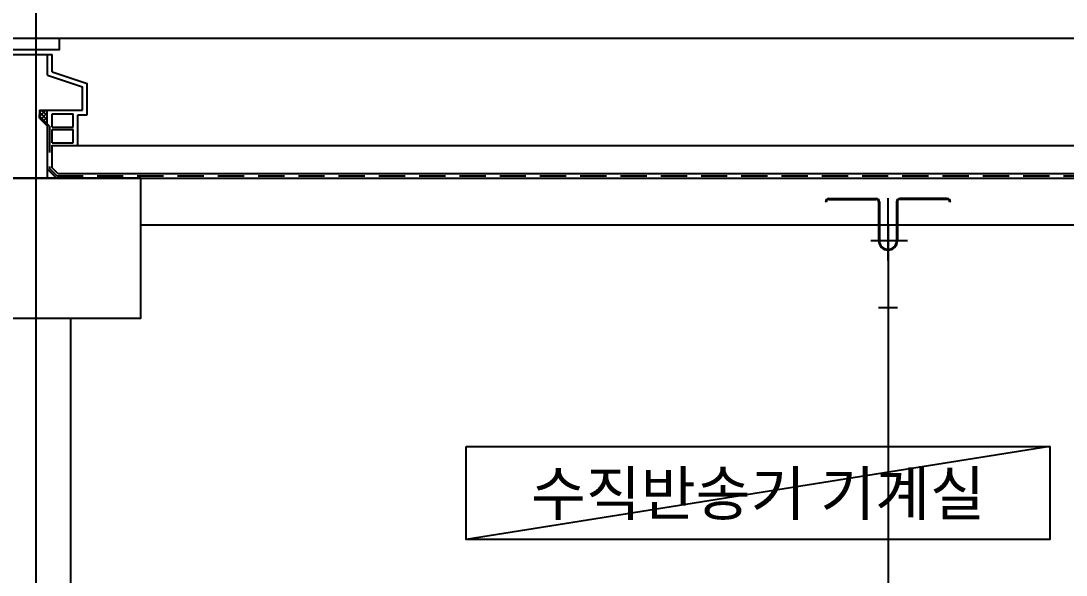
# Model space of a CAD drawing. Header units: millimetres. Extents: x 0 to 356400, y 0 to 68257.
# Drawn here: x 331824 to 336302, y 52838 to 55212 of the extents above; entities that cross this region are included whole.
import ezdxf
from ezdxf.enums import TextEntityAlignment as Align

# ---------------------------------------------------------------- set-up
doc = ezdxf.new("R2010")
doc.units = ezdxf.units.MM
doc.header["$LTSCALE"] = 75
doc.linetypes.add('CEN', pattern=[62, 60, -1, 0, -1])
doc.linetypes.add('HID', pattern=[2.3, 1.5, -0.8])
for name, color, linetype in [('8', 8, 'Continuous'), ('A-ANNO-GRA2', 4, 'Continuous'), ('A-ANNO-TEXT1', 7, 'Continuous'), ('A-CEN', 1, 'CEN'), ('A-FLOR-ROOF-FIN', 6, 'Continuous'), ('A-ST-CONC', 2, 'Continuous'), ('A-WALL-MASN', 3, 'Continuous'), ('AA-FIN2', 6, 'Continuous'), ('BW', 3, 'Continuous'), ('ELC', 9, 'Continuous'), ('ELE8', 8, 'Continuous'), ('FIN', 5, 'Continuous'), ('HH', 9, 'Continuous'), ('HID', 7, 'HID'), ('주단면도-1$0$A-ST-CONC', 2, 'Continuous')]:
    doc.layers.add(name, color=color, linetype=linetype)
doc.layers.add('G(그리드2)', color=235, linetype='Continuous', plot=False)
doc.styles.get("Standard").update_dxf_attribs({"font": 'arial.ttf'})
doc.styles.add('성본리_나눔BO', font='')
doc.styles.get('성본리_나눔BO').set_extended_font_data('NanumGothic', bold=True)

# ---------------------------------------------------------------- blocks, each defined once
blk = doc.blocks.new('G$CFADF2E56')
at = {"layer": '8'}
for p, q in [((903.5, 24647.9, 0), (899.9, 24647.9, 0)), ((914.3, 24662.3, 0), (1116.8, 24662.3, 0)), ((914.3, 24661.1, 0), (1116.8, 24661.1, 0)), ((914.3, 24659.9, 0), (1116.8, 24659.9, 0)), ((914.3, 24658.7, 0), (1116.8, 24658.7, 0)), ((1127.6, 24647.9, 0), (1127.6, 24481.7, 0)), ((1128.8, 24647.9, 0), (1128.8, 24481.7, 0)), ((1130, 24647.9, 0), (1130, 24481.7, 0)), ((1131.2, 24647.9, 0), (1131.2, 24481.7, 0)), ((1167.8, 24396.3, 0), (1167.8, 24664.5, 0)), ((1204.3, 24647.9, 0), (1204.3, 24481.7, 0)), ((1205.5, 24647.9, 0), (1205.5, 24481.7, 0)), ((1206.7, 24647.9, 0), (1206.7, 24481.7, 0)), ((1207.9, 24647.9, 0), (1207.9, 24481.7, 0)), ((1421.4, 24662.3, 0), (1218.7, 24662.3, 0)), ((1421.4, 24661.1, 0), (1218.7, 24661.1, 0)), ((1421.4, 24659.9, 0), (1218.7, 24659.9, 0)), ((1421.4, 24658.7, 0), (1218.7, 24658.7, 0)), ((1435.8, 24647.9, 0), (1432.2, 24647.9, 0)), ((1167.8, 24550, 0), (1167.8, 650, 0)), ((1250.8, 24481.7, 0), (1094.5, 24481.7, 0)), ((1207.9, 24194.6, 0), (1127.8, 24194.6, 0)), ((1207.9, 24194.6, 0), (1127.8, 24194.6, 0))]:
    blk.add_line(p, q, dxfattribs=at)
for centre, radius, start, end in [((914.3, 24647.9, 0), 14.4, 90, 180), ((914.3, 24647.9, 0), 13.2, 90, 180), ((914.3, 24647.9, 0), 12, 90, 180), ((914.3, 24647.9, 0), 10.8, 90, 180), ((1116.8, 24647.9, 0), 14.4, 0, 90), ((1116.8, 24647.9, 0), 13.2, 0, 90), ((1116.8, 24647.9, 0), 12, 0, 90), ((1116.8, 24647.9, 0), 10.8, 0, 90), ((1218.7, 24647.9, 0), 14.4, 90, 180), ((1218.7, 24647.9, 0), 13.2, 90, 180), ((1218.7, 24647.9, 0), 12, 90, 180), ((1218.7, 24647.9, 0), 10.8, 90, 180), ((1421.4, 24647.9, 0), 14.4, 0, 90), ((1421.4, 24647.9, 0), 13.2, 0, 90), ((1421.4, 24647.9, 0), 12, 0, 90), ((1421.4, 24647.9, 0), 10.8, 0, 90), ((1167.8, 24481.7, 0), 40.3, 180, 0), ((1167.8, 24481.7, 0), 39.1, 180, 0), ((1167.8, 24481.7, 0), 37.9, 180, 0), ((1167.8, 24481.7, 0), 36.7, 180, 0)]:
    blk.add_arc(centre, radius, start, end, dxfattribs=at)
at = {"layer": '8', "text_generation_flag": 4, "flags": 1}
for tag, p, rotation in [('MATERIAL', (1084.5, 20321), 180), ('REMARK', (1084.5, 20317), 180), ('WEIGHT', (1084.5, 20320), 180), ('ENAME', (1084.5, 20323), 180), ('MAKER', (1084.5, 20318), 180), ('USER4', (1084.5, 20313), 180), ('PRICE', (1084.5, 20319), 180), ('USER1', (1084.5, 20316), 180), ('USER2', (1084.5, 20315), 180), ('USER3', (1084.5, 20314), 180), ('USER5', (1084.5, 20312), 180), ('NAME', (1084.5, 20324), 180), ('SPEC', (1084.5, 20322), 180), ('QTY', (1084.5, 20311), 180), ('MATERIAL', (504.8, 20246), 180), ('REMARK', (504.8, 20242), 180), ('WEIGHT', (504.8, 20245), 180), ('ENAME', (504.8, 20248), 180), ('MAKER', (504.8, 20243), 180), ('USER1', (504.8, 20241), 180), ('USER2', (504.8, 20240), 180), ('NAME', (504.8, 20249), 180), ('PRICE', (504.8, 20244), 180), ('SPEC', (504.8, 20247), 180), ('NAME', (525.5, 20272), 270), ('ENAME', (526.5, 20272), 270), ('SPEC', (527.5, 20272), 270), ('MATERIAL', (528.5, 20272), 270), ('WEIGHT', (529.5, 20272), 270), ('PRICE', (530.5, 20272), 270), ('MAKER', (531.5, 20272), 270), ('REMARK', (532.5, 20272), 270), ('USER1', (533.5, 20272), 270), ('USER2', (534.5, 20272), 270), ('USER3', (535.5, 20272), 270), ('USER4', (536.5, 20272), 270), ('USER5', (537.5, 20272), 270), ('QTY', (538.5, 20272), 270), ('USER3', (504.8, 20239), 180), ('USER4', (504.8, 20238), 180), ('USER5', (504.8, 20237), 180), ('QTY', (504.8, 20236), 180), ('MATERIAL', (1084.5, 19421), 180), ('REMARK', (1084.5, 19417), 180), ('WEIGHT', (1084.5, 19420), 180), ('ENAME', (1084.5, 19423), 180), ('MAKER', (1084.5, 19418), 180), ('USER4', (1084.5, 19413), 180), ('PRICE', (1084.5, 19419), 180), ('USER1', (1084.5, 19416), 180), ('USER2', (1084.5, 19415), 180), ('USER3', (1084.5, 19414), 180), ('USER5', (1084.5, 19412), 180), ('NAME', (1084.5, 19424), 180), ('SPEC', (1084.5, 19422), 180), ('QTY', (1084.5, 19411), 180), ('MATERIAL', (504.8, 19346), 180), ('WEIGHT', (504.8, 19345), 180), ('ENAME', (504.8, 19348), 180), ('NAME', (504.8, 19349), 180), ('SPEC', (504.8, 19347), 180), ('NAME', (525.5, 19372), 270), ('ENAME', (526.5, 19372), 270), ('SPEC', (527.5, 19372), 270), ('MATERIAL', (528.5, 19372), 270), ('WEIGHT', (529.5, 19372), 270), ('PRICE', (530.5, 19372), 270), ('MAKER', (531.5, 19372), 270), ('REMARK', (532.5, 19372), 270), ('USER1', (533.5, 19372), 270), ('USER2', (534.5, 19372), 270), ('USER3', (535.5, 19372), 270), ('USER4', (536.5, 19372), 270), ('USER5', (537.5, 19372), 270), ('QTY', (538.5, 19372), 270), ('REMARK', (504.8, 19342), 180), ('MAKER', (504.8, 19343), 180), ('USER1', (504.8, 19341), 180), ('USER2', (504.8, 19340), 180), ('USER3', (504.8, 19339), 180), ('USER4', (504.8, 19338), 180), ('USER5', (504.8, 19337), 180), ('PRICE', (504.8, 19344), 180), ('QTY', (504.8, 19336), 180), ('MATERIAL', (1084.5, 18521), 180), ('REMARK', (1084.5, 18517), 180), ('WEIGHT', (1084.5, 18520), 180), ('ENAME', (1084.5, 18523), 180), ('MAKER', (1084.5, 18518), 180), ('USER4', (1084.5, 18513), 180), ('PRICE', (1084.5, 18519), 180), ('USER1', (1084.5, 18516), 180), ('USER2', (1084.5, 18515), 180), ('USER3', (1084.5, 18514), 180), ('USER5', (1084.5, 18512), 180), ('NAME', (1084.5, 18524), 180), ('SPEC', (1084.5, 18522), 180), ('QTY', (1084.5, 18511), 180), ('NAME', (504.8, 18449), 180), ('NAME', (525.5, 18472), 270), ('ENAME', (526.5, 18472), 270), ('SPEC', (527.5, 18472), 270), ('MATERIAL', (528.5, 18472), 270), ('WEIGHT', (529.5, 18472), 270), ('PRICE', (530.5, 18472), 270), ('MAKER', (531.5, 18472), 270), ('REMARK', (532.5, 18472), 270), ('USER1', (533.5, 18472), 270), ('USER2', (534.5, 18472), 270), ('USER3', (535.5, 18472), 270), ('USER4', (536.5, 18472), 270), ('USER5', (537.5, 18472), 270), ('QTY', (538.5, 18472), 270), ('MATERIAL', (504.8, 18446), 180), ('REMARK', (504.8, 18442), 180), ('WEIGHT', (504.8, 18445), 180), ('ENAME', (504.8, 18448), 180), ('MAKER', (504.8, 18443), 180), ('USER1', (504.8, 18441), 180), ('USER2', (504.8, 18440), 180), ('USER3', (504.8, 18439), 180), ('USER4', (504.8, 18438), 180), ('USER5', (504.8, 18437), 180), ('PRICE', (504.8, 18444), 180), ('SPEC', (504.8, 18447), 180), ('QTY', (504.8, 18436), 180), ('MATERIAL', (1084.5, 17621), 180), ('REMARK', (1084.5, 17617), 180), ('WEIGHT', (1084.5, 17620), 180), ('ENAME', (1084.5, 17623), 180), ('MAKER', (1084.5, 17618), 180), ('USER4', (1084.5, 17613), 180), ('PRICE', (1084.5, 17619), 180), ('USER1', (1084.5, 17616), 180), ('USER2', (1084.5, 17615), 180), ('USER3', (1084.5, 17614), 180), ('USER5', (1084.5, 17612), 180), ('NAME', (1084.5, 17624), 180), ('SPEC', (1084.5, 17622), 180), ('QTY', (1084.5, 17611), 180), ('NAME', (525.5, 17572), 270), ('ENAME', (526.5, 17572), 270), ('SPEC', (527.5, 17572), 270), ('MATERIAL', (528.5, 17572), 270), ('WEIGHT', (529.5, 17572), 270), ('PRICE', (530.5, 17572), 270), ('MAKER', (531.5, 17572), 270), ('REMARK', (532.5, 17572), 270), ('USER1', (533.5, 17572), 270), ('USER2', (534.5, 17572), 270), ('USER3', (535.5, 17572), 270), ('USER4', (536.5, 17572), 270), ('USER5', (537.5, 17572), 270), ('QTY', (538.5, 17572), 270), ('MATERIAL', (504.8, 17546), 180), ('REMARK', (504.8, 17542), 180), ('WEIGHT', (504.8, 17545), 180), ('ENAME', (504.8, 17548), 180), ('MAKER', (504.8, 17543), 180), ('USER1', (504.8, 17541), 180), ('USER2', (504.8, 17540), 180), ('USER3', (504.8, 17539), 180), ('USER4', (504.8, 17538), 180), ('USER5', (504.8, 17537), 180), ('NAME', (504.8, 17549), 180), ('PRICE', (504.8, 17544), 180), ('SPEC', (504.8, 17547), 180), ('QTY', (504.8, 17536), 180), ('MATERIAL', (1084.5, 16721), 180), ('REMARK', (1084.5, 16717), 180), ('WEIGHT', (1084.5, 16720), 180), ('ENAME', (1084.5, 16723), 180), ('MAKER', (1084.5, 16718), 180), ('USER4', (1084.5, 16713), 180), ('PRICE', (1084.5, 16719), 180), ('USER1', (1084.5, 16716), 180), ('USER2', (1084.5, 16715), 180), ('USER3', (1084.5, 16714), 180), ('USER5', (1084.5, 16712), 180), ('NAME', (1084.5, 16724), 180), ('SPEC', (1084.5, 16722), 180), ('QTY', (1084.5, 16711), 180), ('NAME', (525.5, 16672), 270), ('ENAME', (526.5, 16672), 270), ('SPEC', (527.5, 16672), 270), ('MATERIAL', (528.5, 16672), 270), ('WEIGHT', (529.5, 16672), 270), ('PRICE', (530.5, 16672), 270), ('MAKER', (531.5, 16672), 270), ('REMARK', (532.5, 16672), 270), ('USER1', (533.5, 16672), 270), ('USER2', (534.5, 16672), 270), ('USER3', (535.5, 16672), 270), ('USER4', (536.5, 16672), 270), ('USER5', (537.5, 16672), 270), ('QTY', (538.5, 16672), 270), ('MATERIAL', (504.8, 16646), 180), ('REMARK', (504.8, 16642), 180), ('WEIGHT', (504.8, 16645), 180), ('ENAME', (504.8, 16648), 180), ('MAKER', (504.8, 16643), 180), ('USER1', (504.8, 16641), 180), ('USER2', (504.8, 16640), 180), ('USER3', (504.8, 16639), 180), ('USER4', (504.8, 16638), 180), ('USER5', (504.8, 16637), 180), ('NAME', (504.8, 16649), 180), ('PRICE', (504.8, 16644), 180), ('SPEC', (504.8, 16647), 180), ('QTY', (504.8, 16636), 180), ('MATERIAL', (1084.5, 15821), 180), ('REMARK', (1084.5, 15817), 180), ('WEIGHT', (1084.5, 15820), 180), ('ENAME', (1084.5, 15823), 180), ('MAKER', (1084.5, 15818), 180), ('USER4', (1084.5, 15813), 180), ('PRICE', (1084.5, 15819), 180), ('USER1', (1084.5, 15816), 180), ('USER2', (1084.5, 15815), 180), ('USER3', (1084.5, 15814), 180), ('USER5', (1084.5, 15812), 180), ('NAME', (1084.5, 15824), 180), ('SPEC', (1084.5, 15822), 180), ('QTY', (1084.5, 15811), 180), ('NAME', (525.5, 15772), 270), ('ENAME', (526.5, 15772), 270), ('SPEC', (527.5, 15772), 270), ('MATERIAL', (528.5, 15772), 270), ('WEIGHT', (529.5, 15772), 270), ('PRICE', (530.5, 15772), 270), ('MAKER', (531.5, 15772), 270), ('REMARK', (532.5, 15772), 270), ('USER1', (533.5, 15772), 270), ('USER2', (534.5, 15772), 270), ('USER3', (535.5, 15772), 270), ('USER4', (536.5, 15772), 270), ('USER5', (537.5, 15772), 270), ('QTY', (538.5, 15772), 270), ('MATERIAL', (504.8, 15746), 180), ('REMARK', (504.8, 15742), 180), ('WEIGHT', (504.8, 15745), 180), ('ENAME', (504.8, 15748), 180), ('MAKER', (504.8, 15743), 180), ('USER1', (504.8, 15741), 180), ('USER2', (504.8, 15740), 180), ('USER3', (504.8, 15739), 180), ('USER4', (504.8, 15738), 180), ('USER5', (504.8, 15737), 180), ('NAME', (504.8, 15749), 180), ('PRICE', (504.8, 15744), 180), ('SPEC', (504.8, 15747), 180), ('QTY', (504.8, 15736), 180), ('MATERIAL', (1084.5, 14921), 180), ('REMARK', (1084.5, 14917), 180), ('WEIGHT', (1084.5, 14920), 180), ('ENAME', (1084.5, 14923), 180), ('MAKER', (1084.5, 14918), 180), ('USER4', (1084.5, 14913), 180), ('PRICE', (1084.5, 14919), 180), ('USER1', (1084.5, 14916), 180), ('USER2', (1084.5, 14915), 180), ('USER3', (1084.5, 14914), 180), ('USER5', (1084.5, 14912), 180), ('NAME', (1084.5, 14924), 180), ('SPEC', (1084.5, 14922), 180), ('NAME', (525.5, 14872), 270), ('ENAME', (526.5, 14872), 270), ('SPEC', (527.5, 14872), 270), ('MATERIAL', (528.5, 14872), 270), ('WEIGHT', (529.5, 14872), 270), ('PRICE', (530.5, 14872), 270), ('MAKER', (531.5, 14872), 270), ('REMARK', (532.5, 14872), 270), ('USER1', (533.5, 14872), 270), ('USER2', (534.5, 14872), 270), ('USER3', (535.5, 14872), 270), ('USER4', (536.5, 14872), 270), ('USER5', (537.5, 14872), 270), ('QTY', (538.5, 14872), 270), ('QTY', (1084.5, 14911), 180), ('MATERIAL', (504.8, 14846), 180), ('REMARK', (504.8, 14842), 180), ('WEIGHT', (504.8, 14845), 180), ('ENAME', (504.8, 14848), 180), ('MAKER', (504.8, 14843), 180), ('USER1', (504.8, 14841), 180), ('USER2', (504.8, 14840), 180), ('USER3', (504.8, 14839), 180), ('USER4', (504.8, 14838), 180), ('USER5', (504.8, 14837), 180), ('NAME', (504.8, 14849), 180), ('PRICE', (504.8, 14844), 180), ('SPEC', (504.8, 14847), 180), ('QTY', (504.8, 14836), 180), ('MATERIAL', (1084.5, 14021), 180), ('REMARK', (1084.5, 14017), 180), ('WEIGHT', (1084.5, 14020), 180), ('ENAME', (1084.5, 14023), 180), ('MAKER', (1084.5, 14018), 180), ('PRICE', (1084.5, 14019), 180), ('USER1', (1084.5, 14016), 180), ('NAME', (1084.5, 14024), 180), ('SPEC', (1084.5, 14022), 180), ('NAME', (525.5, 13972), 270), ('ENAME', (526.5, 13972), 270), ('SPEC', (527.5, 13972), 270), ('MATERIAL', (528.5, 13972), 270), ('WEIGHT', (529.5, 13972), 270), ('PRICE', (530.5, 13972), 270), ('MAKER', (531.5, 13972), 270), ('REMARK', (532.5, 13972), 270), ('USER1', (533.5, 13972), 270), ('USER2', (534.5, 13972), 270), ('USER3', (535.5, 13972), 270), ('USER4', (536.5, 13972), 270), ('USER5', (537.5, 13972), 270), ('QTY', (538.5, 13972), 270), ('USER4', (1084.5, 14013), 180), ('USER2', (1084.5, 14015), 180), ('USER3', (1084.5, 14014), 180), ('USER5', (1084.5, 14012), 180), ('QTY', (1084.5, 14011), 180), ('MATERIAL', (504.8, 13946), 180), ('REMARK', (504.8, 13942), 180), ('WEIGHT', (504.8, 13945), 180), ('ENAME', (504.8, 13948), 180), ('MAKER', (504.8, 13943), 180), ('USER1', (504.8, 13941), 180), ('USER2', (504.8, 13940), 180), ('USER3', (504.8, 13939), 180), ('USER4', (504.8, 13938), 180), ('USER5', (504.8, 13937), 180), ('NAME', (504.8, 13949), 180), ('PRICE', (504.8, 13944), 180), ('SPEC', (504.8, 13947), 180), ('QTY', (504.8, 13936), 180), ('MATERIAL', (1084.5, 12321), 180), ('REMARK', (1084.5, 12317), 180), ('WEIGHT', (1084.5, 12320), 180), ('ENAME', (1084.5, 12323), 180), ('MAKER', (1084.5, 12318), 180), ('PRICE', (1084.5, 12319), 180), ('USER1', (1084.5, 12316), 180), ('USER2', (1084.5, 12315), 180), ('USER3', (1084.5, 12314), 180), ('NAME', (1084.5, 12324), 180), ('SPEC', (1084.5, 12322), 180), ('NAME', (525.5, 12272), 270), ('ENAME', (526.5, 12272), 270), ('SPEC', (527.5, 12272), 270), ('MATERIAL', (528.5, 12272), 270), ('WEIGHT', (529.5, 12272), 270), ('PRICE', (530.5, 12272), 270), ('MAKER', (531.5, 12272), 270), ('REMARK', (532.5, 12272), 270), ('USER1', (533.5, 12272), 270), ('USER2', (534.5, 12272), 270), ('USER3', (535.5, 12272), 270), ('USER4', (536.5, 12272), 270), ('USER5', (537.5, 12272), 270), ('QTY', (538.5, 12272), 270), ('USER4', (1084.5, 12313), 180), ('USER5', (1084.5, 12312), 180), ('QTY', (1084.5, 12311), 180), ('MATERIAL', (504.8, 12246), 180), ('REMARK', (504.8, 12242), 180), ('WEIGHT', (504.8, 12245), 180), ('ENAME', (504.8, 12248), 180), ('MAKER', (504.8, 12243), 180), ('USER1', (504.8, 12241), 180), ('USER2', (504.8, 12240), 180), ('USER3', (504.8, 12239), 180), ('USER4', (504.8, 12238), 180), ('USER5', (504.8, 12237), 180), ('NAME', (504.8, 12249), 180), ('PRICE', (504.8, 12244), 180), ('SPEC', (504.8, 12247), 180), ('QTY', (504.8, 12236), 180), ('MATERIAL', (1084.5, 10621), 180), ('REMARK', (1084.5, 10617), 180), ('WEIGHT', (1084.5, 10620), 180), ('ENAME', (1084.5, 10623), 180), ('MAKER', (1084.5, 10618), 180), ('USER4', (1084.5, 10613), 180), ('PRICE', (1084.5, 10619), 180), ('USER1', (1084.5, 10616), 180), ('USER2', (1084.5, 10615), 180), ('USER3', (1084.5, 10614), 180), ('NAME', (1084.5, 10624), 180), ('SPEC', (1084.5, 10622), 180), ('NAME', (525.5, 10572), 270), ('ENAME', (526.5, 10572), 270), ('SPEC', (527.5, 10572), 270), ('MATERIAL', (528.5, 10572), 270), ('WEIGHT', (529.5, 10572), 270), ('PRICE', (530.5, 10572), 270), ('MAKER', (531.5, 10572), 270), ('REMARK', (532.5, 10572), 270), ('USER1', (533.5, 10572), 270), ('USER2', (534.5, 10572), 270), ('USER3', (535.5, 10572), 270), ('USER4', (536.5, 10572), 270), ('USER5', (537.5, 10572), 270), ('QTY', (538.5, 10572), 270), ('USER5', (1084.5, 10612), 180), ('QTY', (1084.5, 10611), 180), ('MATERIAL', (504.8, 10546), 180), ('REMARK', (504.8, 10542), 180), ('WEIGHT', (504.8, 10545), 180), ('ENAME', (504.8, 10548), 180), ('MAKER', (504.8, 10543), 180), ('USER1', (504.8, 10541), 180), ('USER2', (504.8, 10540), 180), ('USER3', (504.8, 10539), 180), ('USER4', (504.8, 10538), 180), ('USER5', (504.8, 10537), 180), ('NAME', (504.8, 10549), 180), ('PRICE', (504.8, 10544), 180), ('SPEC', (504.8, 10547), 180), ('QTY', (504.8, 10536), 180), ('MATERIAL', (1084.5, 8921), 180), ('REMARK', (1084.5, 8917), 180), ('WEIGHT', (1084.5, 8920), 180), ('ENAME', (1084.5, 8923), 180), ('MAKER', (1084.5, 8918), 180), ('USER4', (1084.5, 8913), 180), ('PRICE', (1084.5, 8919), 180), ('USER1', (1084.5, 8916), 180), ('USER2', (1084.5, 8915), 180), ('USER3', (1084.5, 8914), 180), ('USER5', (1084.5, 8912), 180), ('NAME', (1084.5, 8924), 180), ('SPEC', (1084.5, 8922), 180), ('QTY', (1084.5, 8911), 180), ('NAME', (525.5, 8872), 270), ('ENAME', (526.5, 8872), 270), ('SPEC', (527.5, 8872), 270), ('MATERIAL', (528.5, 8872), 270), ('WEIGHT', (529.5, 8872), 270), ('PRICE', (530.5, 8872), 270), ('MAKER', (531.5, 8872), 270), ('REMARK', (532.5, 8872), 270), ('USER1', (533.5, 8872), 270), ('USER2', (534.5, 8872), 270), ('USER3', (535.5, 8872), 270), ('USER4', (536.5, 8872), 270), ('USER5', (537.5, 8872), 270), ('QTY', (538.5, 8872), 270), ('MATERIAL', (504.8, 8846), 180), ('REMARK', (504.8, 8842), 180), ('WEIGHT', (504.8, 8845), 180), ('ENAME', (504.8, 8848), 180), ('MAKER', (504.8, 8843), 180), ('USER1', (504.8, 8841), 180), ('USER2', (504.8, 8840), 180), ('USER3', (504.8, 8839), 180), ('USER4', (504.8, 8838), 180), ('USER5', (504.8, 8837), 180), ('NAME', (504.8, 8849), 180), ('PRICE', (504.8, 8844), 180), ('SPEC', (504.8, 8847), 180), ('QTY', (504.8, 8836), 180), ('MATERIAL', (1084.5, 7221), 180), ('REMARK', (1084.5, 7217), 180), ('WEIGHT', (1084.5, 7220), 180), ('ENAME', (1084.5, 7223), 180), ('MAKER', (1084.5, 7218), 180), ('USER4', (1084.5, 7213), 180), ('PRICE', (1084.5, 7219), 180), ('USER1', (1084.5, 7216), 180), ('USER2', (1084.5, 7215), 180), ('USER3', (1084.5, 7214), 180), ('USER5', (1084.5, 7212), 180), ('NAME', (1084.5, 7224), 180), ('SPEC', (1084.5, 7222), 180), ('QTY', (1084.5, 7211), 180), ('NAME', (525.5, 7172), 270), ('ENAME', (526.5, 7172), 270), ('SPEC', (527.5, 7172), 270), ('MATERIAL', (528.5, 7172), 270), ('WEIGHT', (529.5, 7172), 270), ('PRICE', (530.5, 7172), 270), ('MAKER', (531.5, 7172), 270), ('REMARK', (532.5, 7172), 270), ('USER1', (533.5, 7172), 270), ('USER2', (534.5, 7172), 270), ('USER3', (535.5, 7172), 270), ('USER4', (536.5, 7172), 270), ('USER5', (537.5, 7172), 270), ('QTY', (538.5, 7172), 270), ('MATERIAL', (504.8, 7146), 180), ('REMARK', (504.8, 7142), 180), ('WEIGHT', (504.8, 7145), 180), ('ENAME', (504.8, 7148), 180), ('MAKER', (504.8, 7143), 180), ('USER1', (504.8, 7141), 180), ('USER2', (504.8, 7140), 180), ('USER3', (504.8, 7139), 180), ('USER4', (504.8, 7138), 180), ('USER5', (504.8, 7137), 180), ('NAME', (504.8, 7149), 180), ('PRICE', (504.8, 7144), 180), ('SPEC', (504.8, 7147), 180), ('QTY', (504.8, 7136), 180), ('MATERIAL', (1084.5, 5521), 180), ('REMARK', (1084.5, 5517), 180), ('WEIGHT', (1084.5, 5520), 180), ('ENAME', (1084.5, 5523), 180), ('MAKER', (1084.5, 5518), 180), ('USER4', (1084.5, 5513), 180), ('PRICE', (1084.5, 5519), 180), ('USER1', (1084.5, 5516), 180), ('USER2', (1084.5, 5515), 180), ('USER3', (1084.5, 5514), 180), ('USER5', (1084.5, 5512), 180), ('NAME', (1084.5, 5524), 180), ('SPEC', (1084.5, 5522), 180), ('QTY', (1084.5, 5511), 180), ('NAME', (525.5, 5472), 270), ('ENAME', (526.5, 5472), 270), ('SPEC', (527.5, 5472), 270), ('MATERIAL', (528.5, 5472), 270), ('WEIGHT', (529.5, 5472), 270), ('PRICE', (530.5, 5472), 270), ('MAKER', (531.5, 5472), 270), ('REMARK', (532.5, 5472), 270), ('USER1', (533.5, 5472), 270), ('USER2', (534.5, 5472), 270), ('USER3', (535.5, 5472), 270), ('USER4', (536.5, 5472), 270), ('USER5', (537.5, 5472), 270), ('QTY', (538.5, 5472), 270), ('MATERIAL', (504.8, 5446), 180), ('REMARK', (504.8, 5442), 180), ('WEIGHT', (504.8, 5445), 180), ('ENAME', (504.8, 5448), 180), ('MAKER', (504.8, 5443), 180), ('USER1', (504.8, 5441), 180), ('USER2', (504.8, 5440), 180), ('USER3', (504.8, 5439), 180), ('USER4', (504.8, 5438), 180), ('USER5', (504.8, 5437), 180), ('NAME', (504.8, 5449), 180), ('PRICE', (504.8, 5444), 180), ('SPEC', (504.8, 5447), 180), ('QTY', (504.8, 5436), 180), ('MATERIAL', (1084.5, 3821), 180), ('REMARK', (1084.5, 3817), 180), ('WEIGHT', (1084.5, 3820), 180), ('ENAME', (1084.5, 3823), 180), ('MAKER', (1084.5, 3818), 180), ('USER4', (1084.5, 3813), 180), ('PRICE', (1084.5, 3819), 180), ('USER1', (1084.5, 3816), 180), ('USER2', (1084.5, 3815), 180), ('USER3', (1084.5, 3814), 180), ('USER5', (1084.5, 3812), 180), ('NAME', (1084.5, 3824), 180), ('SPEC', (1084.5, 3822), 180), ('QTY', (1084.5, 3811), 180), ('NAME', (525.5, 3772), 270), ('ENAME', (526.5, 3772), 270), ('SPEC', (527.5, 3772), 270), ('MATERIAL', (528.5, 3772), 270), ('WEIGHT', (529.5, 3772), 270), ('PRICE', (530.5, 3772), 270), ('MAKER', (531.5, 3772), 270), ('REMARK', (532.5, 3772), 270), ('USER1', (533.5, 3772), 270), ('USER2', (534.5, 3772), 270), ('USER3', (535.5, 3772), 270), ('USER4', (536.5, 3772), 270), ('USER5', (537.5, 3772), 270), ('QTY', (538.5, 3772), 270), ('MATERIAL', (504.8, 3746), 180), ('REMARK', (504.8, 3742), 180), ('WEIGHT', (504.8, 3745), 180), ('ENAME', (504.8, 3748), 180), ('MAKER', (504.8, 3743), 180), ('USER1', (504.8, 3741), 180), ('USER2', (504.8, 3740), 180), ('USER3', (504.8, 3739), 180), ('USER4', (504.8, 3738), 180), ('USER5', (504.8, 3737), 180), ('NAME', (504.8, 3749), 180), ('PRICE', (504.8, 3744), 180), ('SPEC', (504.8, 3747), 180), ('QTY', (504.8, 3736), 180), ('MATERIAL', (1084.5, 2121), 180), ('REMARK', (1084.5, 2117), 180), ('WEIGHT', (1084.5, 2120), 180), ('ENAME', (1084.5, 2123), 180), ('MAKER', (1084.5, 2118), 180), ('USER4', (1084.5, 2113), 180), ('PRICE', (1084.5, 2119), 180), ('USER1', (1084.5, 2116), 180), ('USER2', (1084.5, 2115), 180), ('USER3', (1084.5, 2114), 180), ('USER5', (1084.5, 2112), 180), ('NAME', (1084.5, 2124), 180), ('SPEC', (1084.5, 2122), 180), ('QTY', (1084.5, 2111), 180), ('NAME', (525.5, 2072), 270), ('ENAME', (526.5, 2072), 270), ('SPEC', (527.5, 2072), 270), ('MATERIAL', (528.5, 2072), 270), ('WEIGHT', (529.5, 2072), 270), ('PRICE', (530.5, 2072), 270), ('MAKER', (531.5, 2072), 270), ('REMARK', (532.5, 2072), 270), ('USER1', (533.5, 2072), 270), ('USER2', (534.5, 2072), 270), ('USER3', (535.5, 2072), 270), ('USER4', (536.5, 2072), 270), ('USER5', (537.5, 2072), 270), ('QTY', (538.5, 2072), 270), ('MATERIAL', (504.8, 2046), 180), ('REMARK', (504.8, 2042), 180), ('WEIGHT', (504.8, 2045), 180), ('ENAME', (504.8, 2048), 180), ('MAKER', (504.8, 2043), 180), ('USER1', (504.8, 2041), 180), ('USER2', (504.8, 2040), 180), ('USER3', (504.8, 2039), 180), ('USER4', (504.8, 2038), 180), ('USER5', (504.8, 2037), 180), ('NAME', (504.8, 2049), 180), ('PRICE', (504.8, 2044), 180), ('SPEC', (504.8, 2047), 180), ('QTY', (504.8, 2036), 180), ('MATERIAL', (1084.5, 421), 180), ('REMARK', (1084.5, 417), 180), ('WEIGHT', (1084.5, 420), 180), ('ENAME', (1084.5, 423), 180), ('MAKER', (1084.5, 418), 180), ('USER4', (1084.5, 413), 180), ('PRICE', (1084.5, 419), 180), ('USER1', (1084.5, 416), 180), ('USER2', (1084.5, 415), 180), ('USER3', (1084.5, 414), 180), ('USER5', (1084.5, 412), 180), ('NAME', (1084.5, 424), 180), ('SPEC', (1084.5, 422), 180), ('QTY', (1084.5, 411), 180), ('NAME', (525.5, 372), 270), ('ENAME', (526.5, 372), 270), ('SPEC', (527.5, 372), 270), ('MATERIAL', (528.5, 372), 270), ('WEIGHT', (529.5, 372), 270), ('PRICE', (530.5, 372), 270), ('MAKER', (531.5, 372), 270), ('REMARK', (532.5, 372), 270), ('USER1', (533.5, 372), 270), ('USER2', (534.5, 372), 270), ('USER3', (535.5, 372), 270), ('USER4', (536.5, 372), 270), ('USER5', (537.5, 372), 270), ('QTY', (538.5, 372), 270), ('MATERIAL', (504.8, 346), 180), ('REMARK', (504.8, 342), 180), ('WEIGHT', (504.8, 345), 180), ('ENAME', (504.8, 348), 180), ('MAKER', (504.8, 343), 180), ('USER1', (504.8, 341), 180), ('USER2', (504.8, 340), 180), ('USER3', (504.8, 339), 180), ('USER4', (504.8, 338), 180), ('USER5', (504.8, 337), 180), ('NAME', (504.8, 349), 180), ('PRICE', (504.8, 344), 180), ('SPEC', (504.8, 347), 180), ('QTY', (504.8, 336), 180)]:
    blk.add_attdef(tag, p, '', height=0.25, rotation=rotation, dxfattribs=at)
at = {"layer": '8', "flags": 1}
for tag, p in [('WEIGHT', (1830.8, 20245)), ('NAME', (1830.8, 20249)), ('ENAME', (1830.8, 20248)), ('SPEC', (1830.8, 20247)), ('MATERIAL', (1830.8, 20246)), ('PRICE', (1830.8, 20244)), ('MAKER', (1830.8, 20243)), ('REMARK', (1830.8, 20242)), ('USER1', (1830.8, 20241)), ('USER2', (1830.8, 20240)), ('USER3', (1830.8, 20239)), ('USER4', (1830.8, 20238)), ('USER5', (1830.8, 20237)), ('QTY', (1830.8, 20236)), ('WEIGHT', (1830.8, 19345)), ('NAME', (1830.8, 19349)), ('ENAME', (1830.8, 19348)), ('SPEC', (1830.8, 19347)), ('MATERIAL', (1830.8, 19346)), ('PRICE', (1830.8, 19344)), ('MAKER', (1830.8, 19343)), ('REMARK', (1830.8, 19342)), ('USER1', (1830.8, 19341)), ('USER2', (1830.8, 19340)), ('USER3', (1830.8, 19339)), ('USER4', (1830.8, 19338)), ('USER5', (1830.8, 19337)), ('QTY', (1830.8, 19336)), ('NAME', (1830.8, 18449)), ('WEIGHT', (1830.8, 18445)), ('ENAME', (1830.8, 18448)), ('SPEC', (1830.8, 18447)), ('MATERIAL', (1830.8, 18446)), ('PRICE', (1830.8, 18444)), ('MAKER', (1830.8, 18443)), ('REMARK', (1830.8, 18442)), ('USER1', (1830.8, 18441)), ('USER2', (1830.8, 18440)), ('USER3', (1830.8, 18439)), ('USER4', (1830.8, 18438)), ('USER5', (1830.8, 18437)), ('QTY', (1830.8, 18436)), ('WEIGHT', (1830.8, 17545)), ('NAME', (1830.8, 17549)), ('ENAME', (1830.8, 17548)), ('SPEC', (1830.8, 17547)), ('MATERIAL', (1830.8, 17546)), ('PRICE', (1830.8, 17544)), ('MAKER', (1830.8, 17543)), ('REMARK', (1830.8, 17542)), ('USER1', (1830.8, 17541)), ('USER2', (1830.8, 17540)), ('USER3', (1830.8, 17539)), ('USER4', (1830.8, 17538)), ('USER5', (1830.8, 17537)), ('QTY', (1830.8, 17536)), ('WEIGHT', (1830.8, 16645)), ('NAME', (1830.8, 16649)), ('ENAME', (1830.8, 16648)), ('SPEC', (1830.8, 16647)), ('MATERIAL', (1830.8, 16646)), ('PRICE', (1830.8, 16644)), ('MAKER', (1830.8, 16643)), ('REMARK', (1830.8, 16642)), ('USER1', (1830.8, 16641)), ('USER2', (1830.8, 16640)), ('USER3', (1830.8, 16639)), ('USER4', (1830.8, 16638)), ('USER5', (1830.8, 16637)), ('QTY', (1830.8, 16636)), ('WEIGHT', (1830.8, 15745)), ('NAME', (1830.8, 15749)), ('ENAME', (1830.8, 15748)), ('SPEC', (1830.8, 15747)), ('MATERIAL', (1830.8, 15746)), ('PRICE', (1830.8, 15744)), ('MAKER', (1830.8, 15743)), ('REMARK', (1830.8, 15742)), ('USER1', (1830.8, 15741)), ('USER2', (1830.8, 15740)), ('USER3', (1830.8, 15739)), ('USER4', (1830.8, 15738)), ('USER5', (1830.8, 15737)), ('QTY', (1830.8, 15736)), ('WEIGHT', (1830.8, 14845)), ('NAME', (1830.8, 14849)), ('ENAME', (1830.8, 14848)), ('SPEC', (1830.8, 14847)), ('MATERIAL', (1830.8, 14846)), ('PRICE', (1830.8, 14844)), ('MAKER', (1830.8, 14843)), ('REMARK', (1830.8, 14842)), ('USER1', (1830.8, 14841)), ('USER2', (1830.8, 14840)), ('USER3', (1830.8, 14839)), ('USER4', (1830.8, 14838)), ('USER5', (1830.8, 14837)), ('QTY', (1830.8, 14836)), ('WEIGHT', (1830.8, 13945)), ('NAME', (1830.8, 13949)), ('ENAME', (1830.8, 13948)), ('SPEC', (1830.8, 13947)), ('MATERIAL', (1830.8, 13946)), ('PRICE', (1830.8, 13944)), ('MAKER', (1830.8, 13943)), ('REMARK', (1830.8, 13942)), ('USER1', (1830.8, 13941)), ('USER2', (1830.8, 13940)), ('USER3', (1830.8, 13939)), ('USER4', (1830.8, 13938)), ('USER5', (1830.8, 13937)), ('QTY', (1830.8, 13936)), ('WEIGHT', (1830.8, 12245)), ('NAME', (1830.8, 12249)), ('ENAME', (1830.8, 12248)), ('SPEC', (1830.8, 12247)), ('MATERIAL', (1830.8, 12246)), ('PRICE', (1830.8, 12244)), ('MAKER', (1830.8, 12243)), ('REMARK', (1830.8, 12242)), ('USER1', (1830.8, 12241)), ('USER2', (1830.8, 12240)), ('USER3', (1830.8, 12239)), ('USER4', (1830.8, 12238)), ('USER5', (1830.8, 12237)), ('QTY', (1830.8, 12236)), ('WEIGHT', (1830.8, 10545)), ('NAME', (1830.8, 10549)), ('ENAME', (1830.8, 10548)), ('SPEC', (1830.8, 10547)), ('MATERIAL', (1830.8, 10546)), ('PRICE', (1830.8, 10544)), ('MAKER', (1830.8, 10543)), ('REMARK', (1830.8, 10542)), ('USER1', (1830.8, 10541)), ('USER2', (1830.8, 10540)), ('USER3', (1830.8, 10539)), ('USER4', (1830.8, 10538)), ('USER5', (1830.8, 10537)), ('QTY', (1830.8, 10536)), ('WEIGHT', (1830.8, 8845)), ('NAME', (1830.8, 8849)), ('ENAME', (1830.8, 8848)), ('SPEC', (1830.8, 8847)), ('MATERIAL', (1830.8, 8846)), ('PRICE', (1830.8, 8844)), ('MAKER', (1830.8, 8843)), ('REMARK', (1830.8, 8842)), ('USER1', (1830.8, 8841)), ('USER2', (1830.8, 8840)), ('USER3', (1830.8, 8839)), ('USER4', (1830.8, 8838)), ('USER5', (1830.8, 8837)), ('QTY', (1830.8, 8836)), ('WEIGHT', (1830.8, 7145)), ('NAME', (1830.8, 7149)), ('ENAME', (1830.8, 7148)), ('SPEC', (1830.8, 7147)), ('MATERIAL', (1830.8, 7146)), ('PRICE', (1830.8, 7144)), ('MAKER', (1830.8, 7143)), ('REMARK', (1830.8, 7142)), ('USER1', (1830.8, 7141)), ('USER2', (1830.8, 7140)), ('USER3', (1830.8, 7139)), ('USER4', (1830.8, 7138)), ('USER5', (1830.8, 7137)), ('QTY', (1830.8, 7136)), ('WEIGHT', (1830.8, 5445)), ('NAME', (1830.8, 5449)), ('ENAME', (1830.8, 5448)), ('SPEC', (1830.8, 5447)), ('MATERIAL', (1830.8, 5446)), ('PRICE', (1830.8, 5444)), ('MAKER', (1830.8, 5443)), ('REMARK', (1830.8, 5442)), ('USER1', (1830.8, 5441)), ('USER2', (1830.8, 5440)), ('USER3', (1830.8, 5439)), ('USER4', (1830.8, 5438)), ('USER5', (1830.8, 5437)), ('QTY', (1830.8, 5436)), ('WEIGHT', (1830.8, 3745)), ('NAME', (1830.8, 3749)), ('ENAME', (1830.8, 3748)), ('SPEC', (1830.8, 3747)), ('MATERIAL', (1830.8, 3746)), ('PRICE', (1830.8, 3744)), ('MAKER', (1830.8, 3743)), ('REMARK', (1830.8, 3742)), ('USER1', (1830.8, 3741)), ('USER2', (1830.8, 3740)), ('USER3', (1830.8, 3739)), ('USER4', (1830.8, 3738)), ('USER5', (1830.8, 3737)), ('QTY', (1830.8, 3736)), ('WEIGHT', (1830.8, 2045)), ('NAME', (1830.8, 2049)), ('ENAME', (1830.8, 2048)), ('SPEC', (1830.8, 2047)), ('MATERIAL', (1830.8, 2046)), ('PRICE', (1830.8, 2044)), ('MAKER', (1830.8, 2043)), ('REMARK', (1830.8, 2042)), ('USER1', (1830.8, 2041)), ('USER2', (1830.8, 2040)), ('USER3', (1830.8, 2039)), ('USER4', (1830.8, 2038)), ('USER5', (1830.8, 2037)), ('QTY', (1830.8, 2036)), ('WEIGHT', (1830.8, 345)), ('NAME', (1830.8, 349)), ('ENAME', (1830.8, 348)), ('SPEC', (1830.8, 347)), ('MATERIAL', (1830.8, 346)), ('PRICE', (1830.8, 344)), ('MAKER', (1830.8, 343)), ('REMARK', (1830.8, 342)), ('USER1', (1830.8, 341)), ('USER2', (1830.8, 340)), ('USER3', (1830.8, 339)), ('USER4', (1830.8, 338)), ('USER5', (1830.8, 337)), ('QTY', (1830.8, 336))]:
    blk.add_attdef(tag, p, '', height=0.25, dxfattribs=at)

msp = doc.modelspace()

# ---------------------------------------------------------------- hatches: boundary and pattern name
at = {"layer": 'HH'}
h = msp.add_hatch(dxfattribs=at)
h.set_pattern_fill('ANSI37', color=256, scale=100, style=0)
h.set_pattern_definition([(45, (422289.977, 40307.275), (-8.8388348, 8.8388348), []), (135, (422289.977, 40307.275), (-8.8388348, -8.8388348), [])])
h.paths.add_polyline_path([(331936.3, 54829.7), (331903.3, 54829.7), (331903.3, 54803.9), (331936.3, 54770.9)])

# ---------------------------------------------------------------- linework, layer by layer
at = {"layer": 'A-ANNO-GRA2'}
msp.add_lwpolyline([(333731.7, 53388.6), (336231.7, 53388.6), (336231.7, 52990.4), (333731.7, 52990.4)], close=True, dxfattribs=at)
at = {"layer": 'A-CEN'}
for p, q in [((331888.3, 56900), (331888.3, 8250)), ((325175, 55138.6), (343075, 55138.6)), ((325175, 54538.6), (343075, 54538.6))]:
    msp.add_line(p, q, dxfattribs=at)
at = {"layer": 'A-FLOR-ROOF-FIN'}
for p, q in [((331958.3, 54582.1), (331958.3, 54679.7)), ((331958.3, 54678.6), (337868.3, 54678.6)), ((331958.3, 54582.1), (331958.3, 54678.6)), ((331981.8, 54558.6), (331958.3, 54582.1)), ((331981.8, 54558.6), (337844.9, 54558.6))]:
    msp.add_line(p, q, dxfattribs=at)
at = {"layer": 'A-ST-CONC'}
for p, q in [((331738.3, 55068.6), (331938.3, 55068.6)), ((331938.3, 54979.7), (331938.3, 55068.6)), ((331938.3, 54979.7), (332088.3, 54929.7)), ((332088.3, 54829.7), (332088.3, 54929.7)), ((331903.3, 54829.7), (332088.3, 54829.7)), ((331903.3, 54829.7), (331903.3, 54794.7)), ((331903.3, 54794.7), (331903.3, 54809.7)), ((331903.3, 54794.7), (331938.3, 54760.3)), ((331938.3, 54538.6), (331938.3, 54760.3)), ((331938.3, 54538.6), (337888.3, 54538.6)), ((332338.3, 54338.6), (337488.3, 54338.6))]:
    msp.add_line(p, q, dxfattribs=at)
msp.add_lwpolyline([(331738.3, 53938.6), (332338.3, 53938.6), (332338.3, 54538.6), (331738.3, 54538.6)], close=True, dxfattribs=at)
at = {"layer": 'A-WALL-MASN'}
for p, q in [((331958.3, 54813.7), (332048.3, 54813.7)), ((331958.3, 54756.7), (331958.3, 54813.7)), ((332048.3, 54756.7), (332048.3, 54813.7)), ((331958.3, 54756.7), (332048.3, 54756.7)), ((331958.3, 54746.7), (332048.3, 54746.7)), ((331958.3, 54689.7), (331958.3, 54746.7)), ((331958.3, 54746.7), (332048.3, 54746.7)), ((331958.3, 54689.7), (332048.3, 54689.7))]:
    msp.add_line(p, q, dxfattribs=at)
at = {"layer": 'AA-FIN2'}
msp.add_line((331958.3, 54584), (331958.3, 54679.7), dxfattribs=at)
msp.add_lwpolyline([(331988.3, 55138.6), (331988.3, 55088.6), (331508.3, 55088.6), (331508.3, 55138.6)], close=True, dxfattribs=at)
at = {"layer": 'BW'}
msp.add_line((332048.3, 54689.7), (332048.3, 54746.7), dxfattribs=at)
at = {"layer": 'ELC'}
msp.add_line((331936.3, 54770.9), (331936.3, 54829.7), dxfattribs=at)
msp.add_line((331936.3, 54770.9), (331936.3, 54829.7), dxfattribs=at)
at = {"layer": 'ELE8', "color": 8}
msp.add_line((331988.3, 55138.6), (337838.3, 55138.6), dxfattribs=at)
at = {"layer": 'FIN'}
for p, q in [((331938.3, 55068.6), (331958.3, 55068.6)), ((331958.3, 54994.1), (331958.3, 55068.6)), ((331958.3, 54994.1), (332108.3, 54944.1)), ((332108.3, 54809.7), (332108.3, 54944.1)), ((332068.3, 54809.7), (332108.3, 54809.7)), ((332068.3, 54678.6), (332068.3, 54809.7))]:
    msp.add_line(p, q, dxfattribs=at)
at = {"layer": 'G(그리드2)'}
msp.add_line((336231.7, 53388.6), (333731.7, 52990.4), dxfattribs=at)
at = {"layer": 'HH'}
msp.add_line((331976.3, 54538.6), (331938.3, 54576.6), dxfattribs=at)
at = {"layer": 'HID', "color": 8}
for p, q in [((331946.3, 54760.9), (331903.3, 54803.9)), ((331946.3, 54760.9), (331946.3, 54580)), ((331977.6, 54548.6), (331946.3, 54580)), ((331977.6, 54548.6), (337849, 54548.6))]:
    msp.add_line(p, q, dxfattribs=at)
at = {"layer": '주단면도-1$0$A-ST-CONC'}
msp.add_line((332038.3, 50538.6), (332038.3, 53938.6), dxfattribs=at)

# ---------------------------------------------------------------- block references
msp.add_blockref('G$CFADF2E56', (334370.9, 29788.6, 0))

# ---------------------------------------------------------------- texts
at = {"layer": 'A-ANNO-TEXT1', "style": '성본리_나눔BO'}
msp.add_text('수직반송기 기계실', height=187.5, dxfattribs=at).set_placement((334981.7, 53189.5), align=Align.MIDDLE)

doc.saveas('drawing.dxf')
